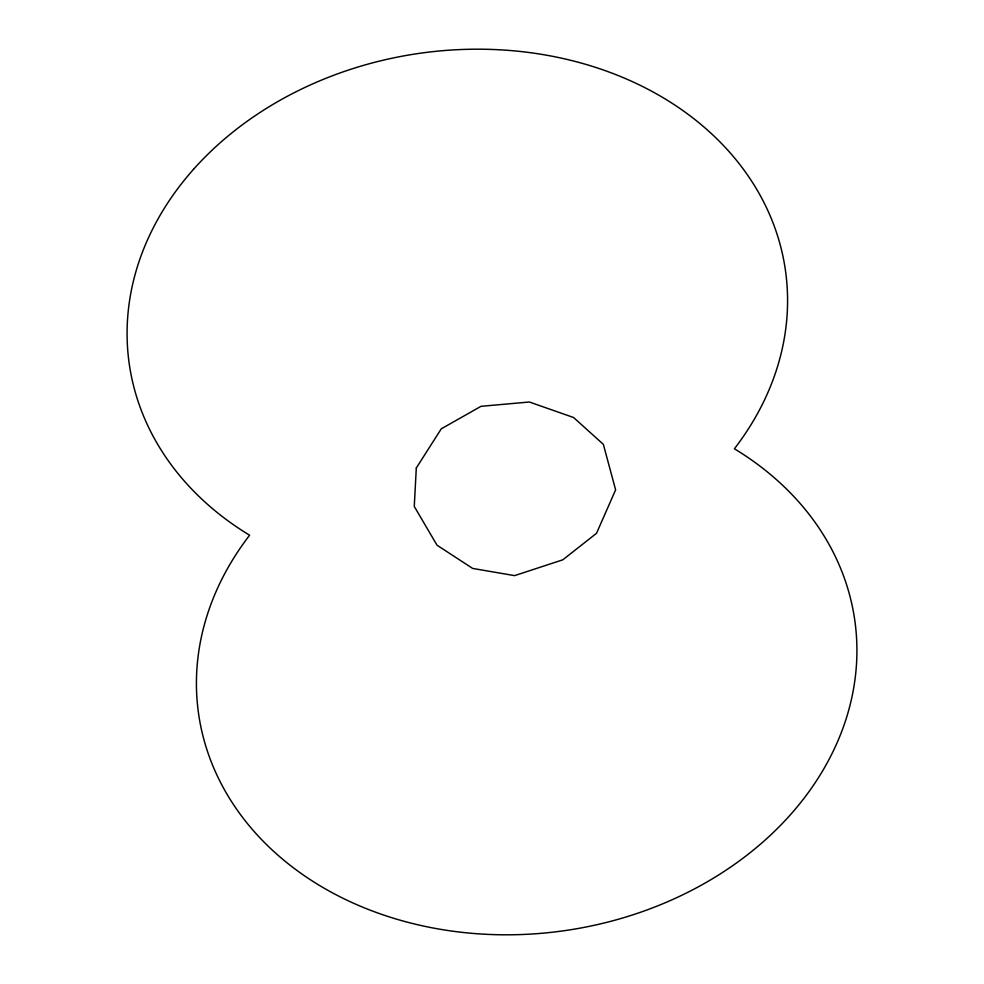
<?xml version="1.0" encoding="UTF-8"?>
<svg xmlns="http://www.w3.org/2000/svg" width="984" height="984" viewBox="0 0 984 984"><rect width="100%" height="100%" fill="white"/><g stroke="black" fill="none" stroke-linecap="round" stroke-linejoin="round"><path stroke-width="1.48" d="M416.306 467.99L414.264 506.44L437.019 545.197L472.677 568.432L514.571 575.628L562.811 559.81L596.525 533.303L615.615 489.86L603.352 444.35L573.574 417.511L529.343 402.001L481.016 406.318L441.262 428.827L416.306 467.99M193.491 169.359A331.423 266.418 -8.1 0 0 249.616 535.222A331.423 266.418 -8.1 0 0 337.377 895.44A331.423 266.418 -8.1 0 0 790.509 814.641A331.423 266.418 -8.1 0 0 734.384 448.778A331.423 266.418 -8.1 0 0 646.623 88.56A331.423 266.418 -8.1 0 0 193.491 169.359"/></g></svg>
